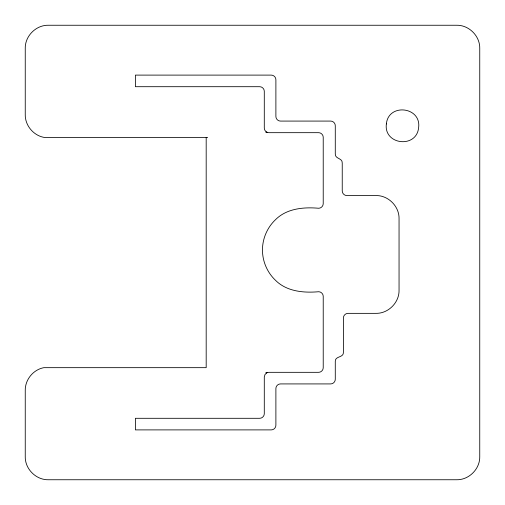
<?xml version="1.0" encoding="UTF-8"?>
<svg xmlns="http://www.w3.org/2000/svg" width="505" height="505" viewBox="0 0 505 505"><rect width="100%" height="100%" fill="white"/><g stroke="black" fill="none" stroke-linecap="round" stroke-linejoin="round"><path stroke-width="0.76" d="M267.006 372.74L265.03 374.458L264.292 376.964L264.292 413.664C264.342 416.139 262.133 418.348 259.652 418.298L135.397 418.298L135.397 429.894L271.248 429.894C273.729 429.944 275.938 427.735 275.888 425.254L275.888 388.553C275.837 386.079 278.047 383.869 280.527 383.92L330.649 383.92C333.123 383.97 335.333 381.761 335.282 379.28L335.282 361.485C334.954 355.804 343.728 357.963 343.4 352.282L343.4 317.992C343.349 315.511 345.559 313.302 348.04 313.352L375.865 313.352C388.257 313.662 399.36 302.558 399.051 290.167L399.051 218.747C399.36 206.349 388.257 195.252 375.865 195.555L346.878 195.555C344.397 195.605 342.188 193.396 342.238 190.915L342.238 162.976C342.592 157.958 334.929 159.012 335.282 153.993L335.282 125.72C335.333 123.239 333.123 121.03 330.649 121.08L280.527 121.08C278.047 121.131 275.837 118.921 275.888 116.44L275.888 79.746C275.938 77.265 273.729 75.056 271.248 75.106L135.397 75.106L135.397 86.702L259.652 86.702C262.133 86.652 264.342 88.861 264.292 91.336L264.292 128.036C264.241 130.517 266.451 132.727 268.931 132.676L318.586 132.676C321.066 132.626 323.276 134.835 323.225 137.316L323.225 203.616C323.276 206.097 321.066 208.306 318.586 208.256C303.581 206.93 286.581 208.47 275.408 219.789C267.221 227.54 262.436 238.72 262.474 249.994C262.436 261.274 267.221 272.447 275.408 280.206C286.581 291.518 303.581 293.058 318.586 291.732C321.066 291.688 323.276 293.891 323.225 296.372L323.225 367.684C323.276 370.165 321.066 372.374 318.586 372.324L268.931 372.324L265.87 372.81L267.625 372.513M207.675 137.587L45.355 137.587C34.151 136.306 25.029 125.878 25.25 114.603L25.25 48.436C24.947 36.044 36.044 24.947 48.436 25.25L456.564 25.25C468.956 24.947 480.053 36.044 479.75 48.436L479.75 456.564C480.053 468.956 468.956 480.053 456.564 479.75L48.436 479.75C36.044 480.053 24.947 468.956 25.25 456.564L25.25 390.397C25.067 379.659 33.298 369.603 43.859 367.665L206.185 367.665L206.185 137.587M267.006 132.26L265.87 132.19L267.625 132.487M386.369 123.94C383.522 144.91 416.619 148.729 418.62 127.664C421.473 106.7 388.37 102.875 386.369 123.94"/></g></svg>
